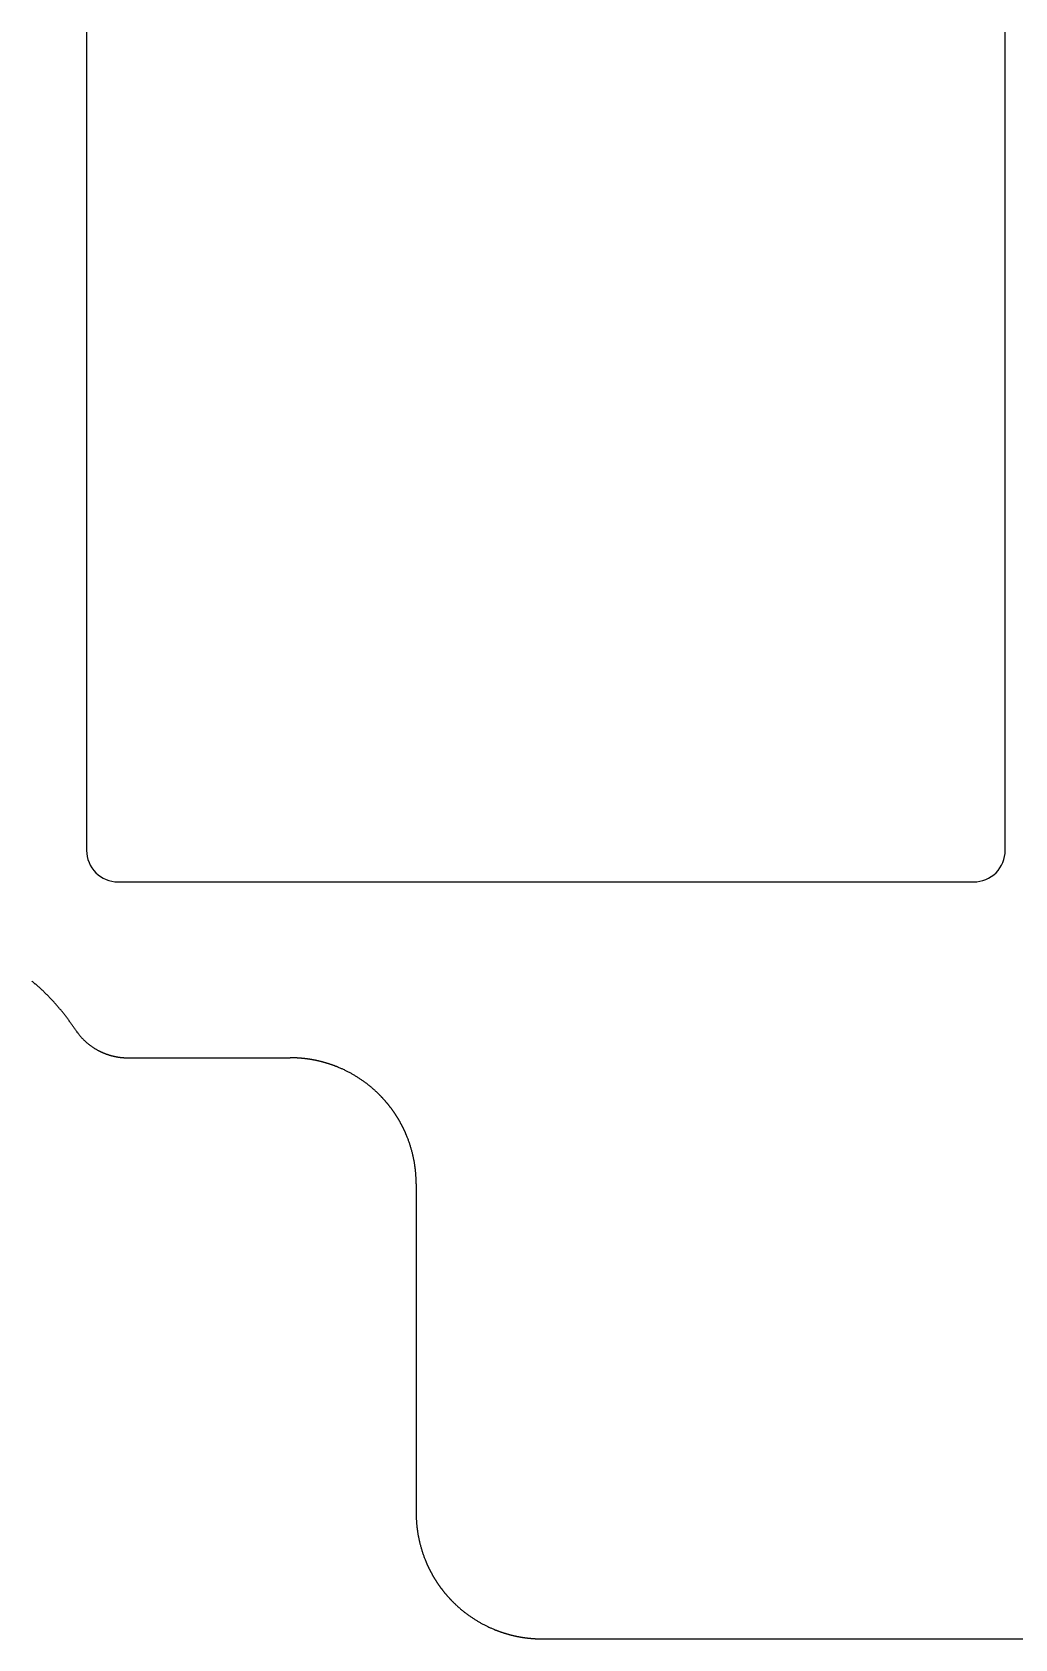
# Model space of a CAD drawing. Header units: millimetres. Extents: x -10 to 277, y -95 to 18.
# Drawn here: x 44.22 to 59.84, y -95.23 to -69.7 of the extents above; entities that cross this region are included whole.
import ezdxf

# ---------------------------------------------------------------- set-up
doc = ezdxf.new("R2010")
doc.units = ezdxf.units.MM
doc.header["$MEASUREMENT"] = 0
doc.layers.add('Edge.Cuts', color=53, linetype='CONTINUOUS')

msp = doc.modelspace()

# ---------------------------------------------------------------- linework, layer by layer
at = {"layer": 'Edge.Cuts', "linetype": 'Continuous'}
for p, q in [((45.0875, -69.7), (45.0875, -82.7)), ((59.6875, -82.7), (59.6875, -69.7)), ((45.5875, -83.2), (59.1875, -83.2)), ((44.224523, -84.782719), (44.218554, -84.777861)), ((44.230488, -84.7876), (44.224523, -84.782719)), ((44.236446, -84.792501), (44.230488, -84.7876)), ((44.2424, -84.797425), (44.236446, -84.792501)), ((44.248346, -84.802368), (44.2424, -84.797425)), ((44.254288, -84.807334), (44.248346, -84.802368)), ((44.260223, -84.81232), (44.254288, -84.807334)), ((44.266154, -84.817329), (44.260223, -84.81232)), ((44.272077, -84.822358), (44.266154, -84.817329)), ((44.277996, -84.827409), (44.272077, -84.822358)), ((44.283907, -84.83248), (44.277996, -84.827409)), ((44.289815, -84.837574), (44.283907, -84.83248)), ((44.295714, -84.842688), (44.289815, -84.837574)), ((44.301609, -84.847824), (44.295714, -84.842688)), ((44.307496, -84.85298), (44.301609, -84.847824)), ((44.313379, -84.858159), (44.307496, -84.85298)), ((44.319254, -84.863358), (44.313379, -84.858159)), ((44.325125, -84.868579), (44.319254, -84.863358)), ((44.330988, -84.87382), (44.325125, -84.868579)), ((44.336846, -84.879085), (44.330988, -84.87382)), ((44.342696, -84.884368), (44.336846, -84.879085)), ((44.348542, -84.889675), (44.342696, -84.884368)), ((44.354379, -84.895001), (44.348542, -84.889675)), ((44.360212, -84.90035), (44.354379, -84.895001)), ((44.366036, -84.905719), (44.360212, -84.90035)), ((44.371856, -84.911111), (44.366036, -84.905719)), ((44.377668, -84.916522), (44.371856, -84.911111)), ((44.383474, -84.921956), (44.377668, -84.916522)), ((44.389273, -84.92741), (44.383474, -84.921956)), ((44.395066, -84.932886), (44.389273, -84.92741)), ((44.400851, -84.938382), (44.395066, -84.932886)), ((44.406631, -84.943901), (44.400851, -84.938382)), ((44.412403, -84.94944), (44.406631, -84.943901)), ((44.418169, -84.955002), (44.412403, -84.94944)), ((44.423927, -84.960583), (44.418169, -84.955002)), ((44.42968, -84.966187), (44.423927, -84.960583)), ((44.435424, -84.97181), (44.42968, -84.966187)), ((44.441162, -84.977457), (44.435424, -84.97181)), ((44.446893, -84.983122), (44.441162, -84.977457)), ((44.452617, -84.988811), (44.446893, -84.983122)), ((44.458333, -84.99452), (44.452617, -84.988811)), ((44.464044, -85.000251), (44.458333, -84.99452)), ((44.469746, -85.006001), (44.464044, -85.000251)), ((44.475442, -85.011775), (44.469746, -85.006001)), ((44.481129, -85.017568), (44.475442, -85.011775)), ((44.486811, -85.023384), (44.481129, -85.017568)), ((44.492483, -85.029219), (44.486811, -85.023384)), ((44.49815, -85.035077), (44.492483, -85.029219)), ((44.503808, -85.040955), (44.49815, -85.035077)), ((44.50946, -85.046855), (44.503808, -85.040955)), ((44.515104, -85.052775), (44.50946, -85.046855)), ((44.520741, -85.058718), (44.515104, -85.052775)), ((44.526369, -85.06468), (44.520741, -85.058718)), ((44.53199, -85.070665), (44.526369, -85.06468)), ((44.537603, -85.076669), (44.53199, -85.070665)), ((44.54321, -85.082697), (44.537603, -85.076669)), ((44.548807, -85.088743), (44.54321, -85.082697)), ((44.554398, -85.094812), (44.548807, -85.088743)), ((44.55998, -85.100901), (44.554398, -85.094812)), ((44.565555, -85.107013), (44.55998, -85.100901)), ((44.571121, -85.113144), (44.565555, -85.107013)), ((44.576681, -85.119297), (44.571121, -85.113144)), ((44.582231, -85.12547), (44.576681, -85.119297)), ((44.587775, -85.131666), (44.582231, -85.12547)), ((44.593309, -85.137881), (44.587775, -85.131666)), ((44.598836, -85.144119), (44.593309, -85.137881)), ((44.604354, -85.150376), (44.598836, -85.144119)), ((44.609865, -85.156655), (44.604354, -85.150376)), ((44.615367, -85.162954), (44.609865, -85.156655)), ((44.620861, -85.169276), (44.615367, -85.162954)), ((44.626346, -85.175617), (44.620861, -85.169276)), ((44.631824, -85.181981), (44.626346, -85.175617)), ((44.637292, -85.188364), (44.631824, -85.181981)), ((44.642753, -85.194769), (44.637292, -85.188364)), ((44.648205, -85.201194), (44.642753, -85.194769)), ((44.653649, -85.207642), (44.648205, -85.201194)), ((44.659083, -85.214108), (44.653649, -85.207642)), ((44.66451, -85.220597), (44.659083, -85.214108)), ((44.669927, -85.227106), (44.66451, -85.220597)), ((44.675337, -85.233637), (44.669927, -85.227106)), ((44.680737, -85.240187), (44.675337, -85.233637)), ((44.686129, -85.24676), (44.680737, -85.240187)), ((44.691511, -85.253352), (44.686129, -85.24676)), ((44.696886, -85.259966), (44.691511, -85.253352)), ((44.70225, -85.2666), (44.696886, -85.259966)), ((44.707607, -85.273256), (44.70225, -85.2666)), ((44.712954, -85.279931), (44.707607, -85.273256)), ((44.718293, -85.286629), (44.712954, -85.279931)), ((44.723621, -85.293345), (44.718293, -85.286629)), ((44.728942, -85.300085), (44.723621, -85.293345)), ((44.734252, -85.306843), (44.728942, -85.300085)), ((44.739555, -85.313623), (44.734252, -85.306843)), ((44.744847, -85.320423), (44.739555, -85.313623)), ((44.750131, -85.327245), (44.744847, -85.320423)), ((44.755404, -85.334087), (44.750131, -85.327245)), ((44.76067, -85.34095), (44.755404, -85.334087)), ((44.765924, -85.347833), (44.76067, -85.34095)), ((44.771171, -85.354737), (44.765924, -85.347833)), ((44.776407, -85.361661), (44.771171, -85.354737)), ((44.781634, -85.368607), (44.776407, -85.361661)), ((44.786851, -85.375572), (44.781634, -85.368607)), ((44.79206, -85.38256), (44.786851, -85.375572)), ((44.797257, -85.389566), (44.79206, -85.38256)), ((44.802446, -85.396594), (44.797257, -85.389566)), ((44.807625, -85.403642), (44.802446, -85.396594)), ((44.812794, -85.410711), (44.807625, -85.403642)), ((44.817953, -85.4178), (44.812794, -85.410711)), ((44.823103, -85.42491), (44.817953, -85.4178)), ((44.828242, -85.43204), (44.823103, -85.42491)), ((44.833373, -85.439192), (44.828242, -85.43204)), ((44.838492, -85.446362), (44.833373, -85.439192)), ((44.843602, -85.453555), (44.838492, -85.446362)), ((44.848701, -85.460766), (44.843602, -85.453555)), ((44.853791, -85.467999), (44.848701, -85.460766)), ((44.858871, -85.475252), (44.853791, -85.467999)), ((44.86394, -85.482526), (44.858871, -85.475252)), ((44.868999, -85.489819), (44.86394, -85.482526)), ((44.874048, -85.497133), (44.868999, -85.489819)), ((44.879087, -85.504467), (44.874048, -85.497133)), ((44.884115, -85.511823), (44.879087, -85.504467)), ((44.889133, -85.519197), (44.884115, -85.511823)), ((44.894141, -85.526593), (44.889133, -85.519197)), ((44.899137, -85.534008), (44.894141, -85.526593)), ((44.904124, -85.541445), (44.899137, -85.534008)), ((44.9091, -85.5489), (44.904124, -85.541445)), ((44.9091, -85.5489), (44.914096, -85.55633)), ((44.914096, -85.55633), (44.919157, -85.563713)), ((44.919157, -85.563713), (44.924282, -85.571049)), ((44.924282, -85.571049), (44.929471, -85.578337)), ((44.929471, -85.578337), (44.934725, -85.585577)), ((44.934725, -85.585577), (44.940042, -85.592769)), ((44.940042, -85.592769), (44.945422, -85.599912)), ((44.945422, -85.599912), (44.950865, -85.607005)), ((44.950865, -85.607005), (44.956371, -85.614049)), ((44.956371, -85.614049), (44.961939, -85.621042)), ((44.961939, -85.621042), (44.967568, -85.627985)), ((44.967568, -85.627985), (44.973259, -85.634876)), ((44.973259, -85.634876), (44.979011, -85.641716)), ((44.979011, -85.641716), (44.984823, -85.648503)), ((44.984823, -85.648503), (44.990696, -85.655238)), ((44.990696, -85.655238), (44.996628, -85.66192)), ((44.996628, -85.66192), (45.00262, -85.668548)), ((45.00262, -85.668548), (45.008671, -85.675123)), ((45.008671, -85.675123), (45.01478, -85.681643)), ((45.01478, -85.681643), (45.020948, -85.688108)), ((45.020948, -85.688108), (45.027173, -85.694517)), ((45.027173, -85.694517), (45.033455, -85.700871)), ((45.033455, -85.700871), (45.039794, -85.707168)), ((45.039794, -85.707168), (45.046189, -85.713409)), ((45.046189, -85.713409), (45.05264, -85.719592)), ((45.05264, -85.719592), (45.059147, -85.725718)), ((45.059147, -85.725718), (45.065708, -85.731786)), ((45.065708, -85.731786), (45.072323, -85.737794)), ((45.072323, -85.737794), (45.078993, -85.743744)), ((45.078993, -85.743744), (45.085715, -85.749634)), ((45.085715, -85.749634), (45.092491, -85.755464)), ((45.092491, -85.755464), (45.099319, -85.761234)), ((45.099319, -85.761234), (45.106198, -85.766942)), ((45.106198, -85.766942), (45.113129, -85.772589)), ((45.113129, -85.772589), (45.12011, -85.778174)), ((45.12011, -85.778174), (45.127142, -85.783697)), ((45.127142, -85.783697), (45.134223, -85.789158)), ((45.134223, -85.789158), (45.141353, -85.794555)), ((45.141353, -85.794555), (45.148531, -85.799888)), ((45.148531, -85.799888), (45.155757, -85.805157)), ((45.155757, -85.805157), (45.163031, -85.810362)), ((45.163031, -85.810362), (45.170351, -85.815502)), ((45.170351, -85.815502), (45.177717, -85.820576)), ((45.177717, -85.820576), (45.185129, -85.825585)), ((45.185129, -85.825585), (45.192586, -85.830527)), ((45.192586, -85.830527), (45.200086, -85.835403)), ((45.200086, -85.835403), (45.207631, -85.840211)), ((45.207631, -85.840211), (45.215218, -85.844953)), ((45.215218, -85.844953), (45.222848, -85.849626)), ((45.222848, -85.849626), (45.23052, -85.854231)), ((45.23052, -85.854231), (45.238233, -85.858768)), ((45.238233, -85.858768), (45.245986, -85.863235)), ((45.245986, -85.863235), (45.253779, -85.867634)), ((45.253779, -85.867634), (45.261611, -85.871962)), ((45.261611, -85.871962), (45.269482, -85.87622)), ((45.269482, -85.87622), (45.273431, -85.878323)), ((45.273431, -85.878323), (45.27739, -85.880408)), ((45.27739, -85.880408), (45.281358, -85.882476)), ((45.281358, -85.882476), (45.285336, -85.884525)), ((45.285336, -85.884525), (45.289323, -85.886557)), ((45.289323, -85.886557), (45.293318, -85.888571)), ((45.293318, -85.888571), (45.297323, -85.890567)), ((45.297323, -85.890567), (45.301336, -85.892546)), ((45.301336, -85.892546), (45.305359, -85.894506)), ((45.305359, -85.894506), (45.30939, -85.896448)), ((45.30939, -85.896448), (45.313429, -85.898372)), ((45.313429, -85.898372), (45.317478, -85.900278)), ((45.317478, -85.900278), (45.321534, -85.902166)), ((45.321534, -85.902166), (45.325599, -85.904036)), ((45.325599, -85.904036), (45.329673, -85.905888)), ((45.329673, -85.905888), (45.333754, -85.907721)), ((45.333754, -85.907721), (45.337844, -85.909536)), ((45.337844, -85.909536), (45.341942, -85.911333)), ((45.341942, -85.911333), (45.346047, -85.913112)), ((45.346047, -85.913112), (45.350161, -85.914872)), ((45.350161, -85.914872), (45.354282, -85.916613)), ((45.354282, -85.916613), (45.358411, -85.918336)), ((45.358411, -85.918336), (45.362548, -85.920041)), ((45.362548, -85.920041), (45.366692, -85.921727)), ((45.366692, -85.921727), (45.370843, -85.923395)), ((45.370843, -85.923395), (45.375003, -85.925044)), ((45.375003, -85.925044), (45.379168, -85.926674)), ((45.379168, -85.926674), (45.383342, -85.928286)), ((45.383342, -85.928286), (45.387522, -85.929878)), ((45.387522, -85.929878), (45.39171, -85.931453)), ((45.39171, -85.931453), (45.395904, -85.933008)), ((45.395904, -85.933008), (45.400106, -85.934545)), ((45.400106, -85.934545), (45.404314, -85.936063)), ((45.404314, -85.936063), (45.408529, -85.937562)), ((45.408529, -85.937562), (45.41275, -85.939041)), ((45.41275, -85.939041), (45.416978, -85.940503)), ((45.416978, -85.940503), (45.421212, -85.941945)), ((45.421212, -85.941945), (45.425453, -85.943368)), ((45.425453, -85.943368), (45.429699, -85.944772)), ((45.429699, -85.944772), (45.433953, -85.946157)), ((45.433953, -85.946157), (45.438211, -85.947523)), ((45.438211, -85.947523), (45.442477, -85.94887)), ((45.442477, -85.94887), (45.446747, -85.950198)), ((45.446747, -85.950198), (45.451024, -85.951507)), ((45.451024, -85.951507), (45.455306, -85.952797)), ((45.455306, -85.952797), (45.459595, -85.954067)), ((45.459595, -85.954067), (45.463888, -85.955318)), ((45.463888, -85.955318), (45.468188, -85.95655)), ((45.468188, -85.95655), (45.472492, -85.957763)), ((45.472492, -85.957763), (45.476802, -85.958956)), ((45.476802, -85.958956), (45.481117, -85.96013)), ((45.481117, -85.96013), (45.485438, -85.961285)), ((45.485438, -85.961285), (45.489762, -85.96242)), ((45.489762, -85.96242), (45.494093, -85.963536)), ((45.494093, -85.963536), (45.498428, -85.964632)), ((45.498428, -85.964632), (45.502768, -85.96571)), ((45.502768, -85.96571), (45.507112, -85.966767)), ((45.507112, -85.966767), (45.511462, -85.967805)), ((45.511462, -85.967805), (45.515816, -85.968824)), ((45.515816, -85.968824), (45.520175, -85.969823)), ((45.520175, -85.969823), (45.524537, -85.970803)), ((45.524537, -85.970803), (45.528905, -85.971763)), ((45.528905, -85.971763), (45.533275, -85.972704)), ((45.533275, -85.972704), (45.537651, -85.973625)), ((45.537651, -85.973625), (45.54203, -85.974526)), ((45.54203, -85.974526), (45.546414, -85.975408)), ((45.546414, -85.975408), (45.550801, -85.97627)), ((45.550801, -85.97627), (45.555193, -85.977113)), ((45.555193, -85.977113), (45.559587, -85.977935)), ((45.559587, -85.977935), (45.563987, -85.978739)), ((45.563987, -85.978739), (45.568388, -85.979522)), ((45.568388, -85.979522), (45.572795, -85.980286)), ((45.572795, -85.980286), (45.577203, -85.98103)), ((45.577203, -85.98103), (45.581616, -85.981754)), ((45.581616, -85.981754), (45.586031, -85.982459)), ((45.586031, -85.982459), (45.590451, -85.983144)), ((45.590451, -85.983144), (45.594872, -85.983809)), ((45.594872, -85.983809), (45.599298, -85.984454)), ((45.599298, -85.984454), (45.603725, -85.985079)), ((45.603725, -85.985079), (45.608157, -85.985685)), ((45.608157, -85.985685), (45.61259, -85.986271)), ((45.61259, -85.986271), (45.617027, -85.986837)), ((45.617027, -85.986837), (45.621465, -85.987383)), ((45.621465, -85.987383), (45.625908, -85.98791)), ((45.625908, -85.98791), (45.630351, -85.988416)), ((45.630351, -85.988416), (45.634798, -85.988903)), ((45.634798, -85.988903), (45.639246, -85.989369)), ((45.639246, -85.989369), (45.643698, -85.989816)), ((45.643698, -85.989816), (45.64815, -85.990243)), ((45.64815, -85.990243), (45.652607, -85.99065)), ((45.652607, -85.99065), (45.657063, -85.991037)), ((45.657063, -85.991037), (45.661523, -85.991404)), ((45.661523, -85.991404), (45.665984, -85.991752)), ((45.665984, -85.991752), (45.670448, -85.992079)), ((45.670448, -85.992079), (45.674912, -85.992386)), ((45.674912, -85.992386), (45.679379, -85.992674)), ((45.679379, -85.992674), (45.683846, -85.992941)), ((45.683846, -85.992941), (45.688317, -85.993189)), ((45.688317, -85.993189), (45.692787, -85.993416)), ((45.692787, -85.993416), (45.69726, -85.993624)), ((45.69726, -85.993624), (45.701733, -85.993811)), ((45.701733, -85.993811), (45.706209, -85.993979)), ((45.706209, -85.993979), (45.710684, -85.994127)), ((45.710684, -85.994127), (45.715162, -85.994254)), ((45.715162, -85.994254), (45.71964, -85.994362)), ((45.71964, -85.994362), (45.72412, -85.994449)), ((45.72412, -85.994449), (45.728599, -85.994517)), ((45.728599, -85.994517), (45.733081, -85.994565)), ((45.733081, -85.994565), (45.7415, -85.9946)), ((45.7415, -85.9946), (48.325, -85.9946)), ((48.327308, -85.994601), (48.325, -85.9946)), ((48.33364, -85.994619), (48.327308, -85.994601)), ((48.339969, -85.994656), (48.33364, -85.994619)), ((48.346299, -85.994713), (48.339969, -85.994656)), ((48.352627, -85.994791), (48.346299, -85.994713)), ((48.358957, -85.994888), (48.352627, -85.994791)), ((48.365284, -85.995005), (48.358957, -85.994888)), ((48.371612, -85.995143), (48.365284, -85.995005)), ((48.377937, -85.9953), (48.371612, -85.995143)), ((48.384264, -85.995477), (48.377937, -85.9953)), ((48.390588, -85.995675), (48.384264, -85.995477)), ((48.396912, -85.995892), (48.390588, -85.995675)), ((48.403235, -85.996129), (48.396912, -85.995892)), ((48.409557, -85.996387), (48.403235, -85.996129)), ((48.415877, -85.996664), (48.409557, -85.996387)), ((48.422198, -85.996961), (48.415877, -85.996664)), ((48.428516, -85.997278), (48.422198, -85.996961)), ((48.434834, -85.997616), (48.428516, -85.997278)), ((48.44115, -85.997973), (48.434834, -85.997616)), ((48.447465, -85.99835), (48.44115, -85.997973)), ((48.453778, -85.998747), (48.447465, -85.99835)), ((48.460091, -85.999164), (48.453778, -85.998747)), ((48.4664, -85.999601), (48.460091, -85.999164)), ((48.47271, -86.000058), (48.4664, -85.999601)), ((48.479017, -86.000535), (48.47271, -86.000058)), ((48.485323, -86.001032), (48.479017, -86.000535)), ((48.491627, -86.001549), (48.485323, -86.001032)), ((48.49793, -86.002085), (48.491627, -86.001549)), ((48.504229, -86.002642), (48.49793, -86.002085)), ((48.510528, -86.003219), (48.504229, -86.002642)), ((48.516824, -86.003815), (48.510528, -86.003219)), ((48.523119, -86.004431), (48.516824, -86.003815)), ((48.529411, -86.005068), (48.523119, -86.004431)), ((48.535702, -86.005724), (48.529411, -86.005068)), ((48.54199, -86.0064), (48.535702, -86.005724)), ((48.548276, -86.007096), (48.54199, -86.0064)), ((48.554559, -86.007812), (48.548276, -86.007096)), ((48.560841, -86.008547), (48.554559, -86.007812)), ((48.56712, -86.009303), (48.560841, -86.008547)), ((48.573397, -86.010078), (48.56712, -86.009303)), ((48.57967, -86.010874), (48.573397, -86.010078)), ((48.585942, -86.011689), (48.57967, -86.010874)), ((48.59221, -86.012524), (48.585942, -86.011689)), ((48.598477, -86.013379), (48.59221, -86.012524)), ((48.604739, -86.014253), (48.598477, -86.013379)), ((48.611, -86.015148), (48.604739, -86.014253)), ((48.617257, -86.016062), (48.611, -86.015148)), ((48.623512, -86.016996), (48.617257, -86.016062)), ((48.629764, -86.017949), (48.623512, -86.016996)), ((48.636013, -86.018923), (48.629764, -86.017949)), ((48.642258, -86.019916), (48.636013, -86.018923)), ((48.6485, -86.020929), (48.642258, -86.019916)), ((48.654739, -86.021962), (48.6485, -86.020929)), ((48.660975, -86.023015), (48.654739, -86.021962)), ((48.667207, -86.024087), (48.660975, -86.023015)), ((48.673436, -86.025179), (48.667207, -86.024087)), ((48.679661, -86.026291), (48.673436, -86.025179)), ((48.685884, -86.027422), (48.679661, -86.026291)), ((48.692102, -86.028573), (48.685884, -86.027422)), ((48.698317, -86.029744), (48.692102, -86.028573)), ((48.704528, -86.030934), (48.698317, -86.029744)), ((48.710735, -86.032144), (48.704528, -86.030934)), ((48.716938, -86.033374), (48.710735, -86.032144)), ((48.723138, -86.034623), (48.716938, -86.033374)), ((48.729333, -86.035892), (48.723138, -86.034623)), ((48.735525, -86.037181), (48.729333, -86.035892)), ((48.741712, -86.038489), (48.735525, -86.037181)), ((48.747896, -86.039816), (48.741712, -86.038489)), ((48.754075, -86.041164), (48.747896, -86.039816)), ((48.76025, -86.04253), (48.754075, -86.041164)), ((48.76642, -86.043917), (48.76025, -86.04253)), ((48.772587, -86.045323), (48.76642, -86.043917)), ((48.778748, -86.046748), (48.772587, -86.045323)), ((48.784906, -86.048193), (48.778748, -86.046748)), ((48.791058, -86.049657), (48.784906, -86.048193)), ((48.797207, -86.051141), (48.791058, -86.049657)), ((48.80335, -86.052644), (48.797207, -86.051141)), ((48.809489, -86.054167), (48.80335, -86.052644)), ((48.815622, -86.055709), (48.809489, -86.054167)), ((48.821751, -86.05727), (48.815622, -86.055709)), ((48.827875, -86.058851), (48.821751, -86.05727)), ((48.833995, -86.060451), (48.827875, -86.058851)), ((48.840108, -86.062071), (48.833995, -86.060451)), ((48.846217, -86.06371), (48.840108, -86.062071)), ((48.852321, -86.065368), (48.846217, -86.06371)), ((48.85842, -86.067046), (48.852321, -86.065368)), ((48.864512, -86.068742), (48.85842, -86.067046)), ((48.8706, -86.070459), (48.864512, -86.068742)), ((48.876683, -86.072194), (48.8706, -86.070459)), ((48.88276, -86.073949), (48.876683, -86.072194)), ((48.888831, -86.075722), (48.88276, -86.073949)), ((48.894897, -86.077515), (48.888831, -86.075722)), ((48.900957, -86.079328), (48.894897, -86.077515)), ((48.907011, -86.081159), (48.900957, -86.079328)), ((48.91306, -86.08301), (48.907011, -86.081159)), ((48.919103, -86.084879), (48.91306, -86.08301)), ((48.925139, -86.086768), (48.919103, -86.084879)), ((48.93117, -86.088676), (48.925139, -86.086768)), ((48.937195, -86.090603), (48.93117, -86.088676)), ((48.943214, -86.092549), (48.937195, -86.090603)), ((48.949226, -86.094514), (48.943214, -86.092549)), ((48.955232, -86.096498), (48.949226, -86.094514)), ((48.961232, -86.098501), (48.955232, -86.096498)), ((48.967226, -86.100523), (48.961232, -86.098501)), ((48.973213, -86.102564), (48.967226, -86.100523)), ((48.979194, -86.104624), (48.973213, -86.102564)), ((48.985168, -86.106702), (48.979194, -86.104624)), ((48.991136, -86.1088), (48.985168, -86.106702)), ((48.997097, -86.110916), (48.991136, -86.1088)), ((49.003052, -86.113052), (48.997097, -86.110916)), ((49.008999, -86.115206), (49.003052, -86.113052)), ((49.01494, -86.117379), (49.008999, -86.115206)), ((49.020874, -86.119571), (49.01494, -86.117379)), ((49.026801, -86.121781), (49.020874, -86.119571)), ((49.032721, -86.12401), (49.026801, -86.121781)), ((49.038633, -86.126258), (49.032721, -86.12401)), ((49.044539, -86.128525), (49.038633, -86.126258)), ((49.050438, -86.13081), (49.044539, -86.128525)), ((49.056329, -86.133114), (49.050438, -86.13081)), ((49.062213, -86.135437), (49.056329, -86.133114)), ((49.068089, -86.137778), (49.062213, -86.135437)), ((49.073958, -86.140138), (49.068089, -86.137778)), ((49.07982, -86.142516), (49.073958, -86.140138)), ((49.085674, -86.144913), (49.07982, -86.142516)), ((49.09152, -86.147328), (49.085674, -86.144913)), ((49.10319, -86.152214), (49.09152, -86.147328)), ((49.114829, -86.157173), (49.10319, -86.152214)), ((49.126436, -86.162206), (49.114829, -86.157173)), ((49.13801, -86.167313), (49.126436, -86.162206)), ((49.149552, -86.172492), (49.13801, -86.167313)), ((49.161061, -86.177744), (49.149552, -86.172492)), ((49.172537, -86.183069), (49.161061, -86.177744)), ((49.183978, -86.188466), (49.172537, -86.183069)), ((49.195385, -86.193935), (49.183978, -86.188466)), ((49.206757, -86.199476), (49.195385, -86.193935)), ((49.218093, -86.205089), (49.206757, -86.199476)), ((49.229394, -86.210774), (49.218093, -86.205089)), ((49.240658, -86.216529), (49.229394, -86.210774)), ((49.251885, -86.222356), (49.240658, -86.216529)), ((49.263075, -86.228253), (49.251885, -86.222356)), ((49.274228, -86.234221), (49.263075, -86.228253)), ((49.285342, -86.24026), (49.274228, -86.234221)), ((49.296417, -86.246368), (49.285342, -86.24026)), ((49.307454, -86.252546), (49.296417, -86.246368)), ((49.318451, -86.258794), (49.307454, -86.252546)), ((49.329408, -86.26511), (49.318451, -86.258794)), ((49.340324, -86.271496), (49.329408, -86.26511)), ((49.3512, -86.277951), (49.340324, -86.271496)), ((49.362034, -86.284474), (49.3512, -86.277951)), ((49.372827, -86.291066), (49.362034, -86.284474)), ((49.383578, -86.297725), (49.372827, -86.291066)), ((49.394286, -86.304452), (49.383578, -86.297725)), ((49.404951, -86.311247), (49.394286, -86.304452)), ((49.415572, -86.318109), (49.404951, -86.311247)), ((49.42615, -86.325037), (49.415572, -86.318109)), ((49.436684, -86.332033), (49.42615, -86.325037)), ((49.447173, -86.339094), (49.436684, -86.332033)), ((49.457617, -86.346222), (49.447173, -86.339094)), ((49.468016, -86.353416), (49.457617, -86.346222)), ((49.478368, -86.360675), (49.468016, -86.353416)), ((49.488675, -86.367999), (49.478368, -86.360675)), ((49.498935, -86.375389), (49.488675, -86.367999)), ((49.509148, -86.382843), (49.498935, -86.375389)), ((49.519313, -86.390361), (49.509148, -86.382843)), ((49.529431, -86.397944), (49.519313, -86.390361)), ((49.5395, -86.40559), (49.529431, -86.397944)), ((49.549521, -86.4133), (49.5395, -86.40559)), ((49.559493, -86.421074), (49.549521, -86.4133)), ((49.569416, -86.42891), (49.559493, -86.421074)), ((49.579289, -86.436809), (49.569416, -86.42891)), ((49.589113, -86.44477), (49.579289, -86.436809)), ((49.598885, -86.452794), (49.589113, -86.44477)), ((49.608607, -86.460879), (49.598885, -86.452794)), ((49.618278, -86.469026), (49.608607, -86.460879)), ((49.627898, -86.477234), (49.618278, -86.469026)), ((49.637466, -86.485503), (49.627898, -86.477234)), ((49.646982, -86.493832), (49.637466, -86.485503)), ((49.656445, -86.502222), (49.646982, -86.493832)), ((49.665855, -86.510672), (49.656445, -86.502222)), ((49.675213, -86.519182), (49.665855, -86.510672)), ((49.684517, -86.527751), (49.675213, -86.519182)), ((49.693767, -86.53638), (49.684517, -86.527751)), ((49.702963, -86.545067), (49.693767, -86.53638)), ((49.712104, -86.553813), (49.702963, -86.545067)), ((49.721191, -86.562618), (49.712104, -86.553813)), ((49.730223, -86.57148), (49.721191, -86.562618)), ((49.7392, -86.5804), (49.730223, -86.57148)), ((49.740831, -86.582033), (49.7392, -86.5804)), ((49.745296, -86.586523), (49.740831, -86.582033)), ((49.749746, -86.591025), (49.745296, -86.586523)), ((49.754182, -86.595542), (49.749746, -86.591025)), ((49.758602, -86.600072), (49.754182, -86.595542)), ((49.763009, -86.604616), (49.758602, -86.600072)), ((49.7674, -86.609174), (49.763009, -86.604616)), ((49.771778, -86.613746), (49.7674, -86.609174)), ((49.77614, -86.61833), (49.771778, -86.613746)), ((49.780489, -86.622929), (49.77614, -86.61833)), ((49.784821, -86.627541), (49.780489, -86.622929)), ((49.78914, -86.632167), (49.784821, -86.627541)), ((49.793443, -86.636806), (49.78914, -86.632167)), ((49.797733, -86.641459), (49.793443, -86.636806)), ((49.802006, -86.646125), (49.797733, -86.641459)), ((49.806265, -86.650804), (49.802006, -86.646125)), ((49.810509, -86.655496), (49.806265, -86.650804)), ((49.814738, -86.660203), (49.810509, -86.655496)), ((49.818952, -86.664922), (49.814738, -86.660203)), ((49.823151, -86.669654), (49.818952, -86.664922)), ((49.827335, -86.674399), (49.823151, -86.669654)), ((49.831504, -86.679158), (49.827335, -86.674399)), ((49.835657, -86.683929), (49.831504, -86.679158)), ((49.839796, -86.688714), (49.835657, -86.683929)), ((49.843918, -86.693511), (49.839796, -86.688714)), ((49.848027, -86.698322), (49.843918, -86.693511)), ((49.852119, -86.703145), (49.848027, -86.698322)), ((49.856196, -86.707982), (49.852119, -86.703145)), ((49.860258, -86.71283), (49.856196, -86.707982)), ((49.864304, -86.717693), (49.860258, -86.71283)), ((49.868335, -86.722566), (49.864304, -86.717693)), ((49.872351, -86.727454), (49.868335, -86.722566)), ((49.87635, -86.732353), (49.872351, -86.727454)), ((49.880335, -86.737266), (49.87635, -86.732353)), ((49.884303, -86.74219), (49.880335, -86.737266)), ((49.888256, -86.747128), (49.884303, -86.74219)), ((49.892193, -86.752077), (49.888256, -86.747128)), ((49.896115, -86.75704), (49.892193, -86.752077)), ((49.900021, -86.762014), (49.896115, -86.75704)), ((49.903911, -86.767001), (49.900021, -86.762014)), ((49.907785, -86.771999), (49.903911, -86.767001)), ((49.911644, -86.777011), (49.907785, -86.771999)), ((49.915486, -86.782034), (49.911644, -86.777011)), ((49.919313, -86.787069), (49.915486, -86.782034)), ((49.923123, -86.792116), (49.919313, -86.787069)), ((49.926918, -86.797176), (49.923123, -86.792116)), ((49.930696, -86.802247), (49.926918, -86.797176)), ((49.934459, -86.807331), (49.930696, -86.802247)), ((49.938205, -86.812426), (49.934459, -86.807331)), ((49.941936, -86.817533), (49.938205, -86.812426)), ((49.94565, -86.822652), (49.941936, -86.817533)), ((49.949348, -86.827783), (49.94565, -86.822652)), ((49.953029, -86.832924), (49.949348, -86.827783)), ((49.956695, -86.838079), (49.953029, -86.832924)), ((49.960343, -86.843244), (49.956695, -86.838079)), ((49.963976, -86.848421), (49.960343, -86.843244)), ((49.967592, -86.853609), (49.963976, -86.848421)), ((49.971192, -86.858809), (49.967592, -86.853609)), ((49.974775, -86.86402), (49.971192, -86.858809)), ((49.978343, -86.869243), (49.974775, -86.86402)), ((49.981893, -86.874476), (49.978343, -86.869243)), ((49.985427, -86.879721), (49.981893, -86.874476)), ((49.988944, -86.884977), (49.985427, -86.879721)), ((49.992444, -86.890245), (49.988944, -86.884977)), ((49.995928, -86.895523), (49.992444, -86.890245)), ((49.999396, -86.900813), (49.995928, -86.895523)), ((50.002846, -86.906113), (49.999396, -86.900813)), ((50.00628, -86.911424), (50.002846, -86.906113)), ((50.009696, -86.916746), (50.00628, -86.911424)), ((50.013097, -86.922079), (50.009696, -86.916746)), ((50.01648, -86.927422), (50.013097, -86.922079)), ((50.019846, -86.932777), (50.01648, -86.927422)), ((50.023195, -86.938142), (50.019846, -86.932777)), ((50.026528, -86.943518), (50.023195, -86.938142)), ((50.029843, -86.948904), (50.026528, -86.943518)), ((50.033142, -86.954301), (50.029843, -86.948904)), ((50.036423, -86.959707), (50.033142, -86.954301)), ((50.039687, -86.965125), (50.036423, -86.959707)), ((50.042934, -86.970553), (50.039687, -86.965125)), ((50.046164, -86.975991), (50.042934, -86.970553)), ((50.049376, -86.981439), (50.046164, -86.975991)), ((50.052572, -86.986898), (50.049376, -86.981439)), ((50.05575, -86.992366), (50.052572, -86.986898)), ((50.058911, -86.997845), (50.05575, -86.992366)), ((50.062055, -87.003333), (50.058911, -86.997845)), ((50.065181, -87.008832), (50.062055, -87.003333)), ((50.06829, -87.01434), (50.065181, -87.008832)), ((50.071381, -87.019859), (50.06829, -87.01434)), ((50.074455, -87.025387), (50.071381, -87.019859)), ((50.077512, -87.030925), (50.074455, -87.025387)), ((50.08055, -87.036472), (50.077512, -87.030925)), ((50.083572, -87.042029), (50.08055, -87.036472)), ((50.086576, -87.047596), (50.083572, -87.042029)), ((50.089562, -87.053172), (50.086576, -87.047596)), ((50.09253, -87.058757), (50.089562, -87.053172)), ((50.095482, -87.064353), (50.09253, -87.058757)), ((50.098415, -87.069957), (50.095482, -87.064353)), ((50.10133, -87.07557), (50.098415, -87.069957)), ((50.104228, -87.081193), (50.10133, -87.07557)), ((50.107108, -87.086825), (50.104228, -87.081193)), ((50.10997, -87.092466), (50.107108, -87.086825)), ((50.112815, -87.098116), (50.10997, -87.092466)), ((50.115641, -87.103775), (50.112815, -87.098116)), ((50.11845, -87.109443), (50.115641, -87.103775)), ((50.12124, -87.11512), (50.11845, -87.109443)), ((50.124013, -87.120806), (50.12124, -87.11512)), ((50.126767, -87.1265), (50.124013, -87.120806)), ((50.129504, -87.132203), (50.126767, -87.1265)), ((50.132223, -87.137915), (50.129504, -87.132203)), ((50.134923, -87.143635), (50.132223, -87.137915)), ((50.137606, -87.149364), (50.134923, -87.143635)), ((50.14027, -87.155101), (50.137606, -87.149364)), ((50.142916, -87.160847), (50.14027, -87.155101)), ((50.145544, -87.166601), (50.142916, -87.160847)), ((50.148154, -87.172363), (50.145544, -87.166601)), ((50.150746, -87.178134), (50.148154, -87.172363)), ((50.153319, -87.183912), (50.150746, -87.178134)), ((50.155874, -87.189699), (50.153319, -87.183912)), ((50.158411, -87.195494), (50.155874, -87.189699)), ((50.160929, -87.201297), (50.158411, -87.195494)), ((50.163429, -87.207108), (50.160929, -87.201297)), ((50.165911, -87.212926), (50.163429, -87.207108)), ((50.168374, -87.218753), (50.165911, -87.212926)), ((50.170819, -87.224587), (50.168374, -87.218753)), ((50.173245, -87.230429), (50.170819, -87.224587)), ((50.178042, -87.242135), (50.173245, -87.230429)), ((50.182765, -87.253872), (50.178042, -87.242135)), ((50.187414, -87.265638), (50.182765, -87.253872)), ((50.191988, -87.277433), (50.187414, -87.265638)), ((50.196487, -87.289256), (50.191988, -87.277433)), ((50.200912, -87.301108), (50.196487, -87.289256)), ((50.205261, -87.312987), (50.200912, -87.301108)), ((50.209535, -87.324894), (50.205261, -87.312987)), ((50.213734, -87.336827), (50.209535, -87.324894)), ((50.217857, -87.348786), (50.213734, -87.336827)), ((50.221904, -87.360771), (50.217857, -87.348786)), ((50.225875, -87.372781), (50.221904, -87.360771)), ((50.229771, -87.384815), (50.225875, -87.372781)), ((50.23359, -87.396874), (50.229771, -87.384815)), ((50.237332, -87.408956), (50.23359, -87.396874)), ((50.240998, -87.421062), (50.237332, -87.408956)), ((50.244587, -87.43319), (50.240998, -87.421062)), ((50.2481, -87.445341), (50.244587, -87.43319)), ((50.251535, -87.457513), (50.2481, -87.445341)), ((50.254894, -87.469706), (50.251535, -87.457513)), ((50.258175, -87.48192), (50.254894, -87.469706)), ((50.261379, -87.494154), (50.258175, -87.48192)), ((50.264505, -87.506409), (50.261379, -87.494154)), ((50.267553, -87.518682), (50.264505, -87.506409)), ((50.270524, -87.530974), (50.267553, -87.518682)), ((50.273417, -87.543284), (50.270524, -87.530974)), ((50.276232, -87.555612), (50.273417, -87.543284)), ((50.278969, -87.567958), (50.276232, -87.555612)), ((50.281628, -87.58032), (50.278969, -87.567958)), ((50.284208, -87.592698), (50.281628, -87.58032)), ((50.28671, -87.605093), (50.284208, -87.592698)), ((50.289134, -87.617502), (50.28671, -87.605093)), ((50.291479, -87.629927), (50.289134, -87.617502)), ((50.293745, -87.642366), (50.291479, -87.629927)), ((50.295933, -87.654819), (50.293745, -87.642366)), ((50.298041, -87.667285), (50.295933, -87.654819)), ((50.300071, -87.679764), (50.298041, -87.667285)), ((50.302022, -87.692256), (50.300071, -87.679764)), ((50.303894, -87.70476), (50.302022, -87.692256)), ((50.305686, -87.717275), (50.303894, -87.70476)), ((50.3074, -87.729802), (50.305686, -87.717275)), ((50.309034, -87.742339), (50.3074, -87.729802)), ((50.310589, -87.754886), (50.309034, -87.742339)), ((50.312064, -87.767443), (50.310589, -87.754886)), ((50.31346, -87.780008), (50.312064, -87.767443)), ((50.314777, -87.792583), (50.31346, -87.780008)), ((50.316014, -87.805166), (50.314777, -87.792583)), ((50.317171, -87.817757), (50.316014, -87.805166)), ((50.318249, -87.830355), (50.317171, -87.817757)), ((50.319247, -87.84296), (50.318249, -87.830355)), ((50.320166, -87.855572), (50.319247, -87.84296)), ((50.321004, -87.86819), (50.320166, -87.855572)), ((50.321763, -87.880813), (50.321004, -87.86819)), ((50.322442, -87.893441), (50.321763, -87.880813)), ((50.323042, -87.906074), (50.322442, -87.893441)), ((50.323561, -87.918711), (50.323042, -87.906074)), ((50.324001, -87.931352), (50.323561, -87.918711)), ((50.32436, -87.943997), (50.324001, -87.931352)), ((50.32464, -87.956644), (50.32436, -87.943997)), ((50.32484, -87.969294), (50.32464, -87.956644)), ((50.32496, -87.981946), (50.32484, -87.969294)), ((50.325, -87.9946), (50.32496, -87.981946)), ((50.325, -87.9946), (50.325, -93.226)), ((50.325, -93.226), (50.32504, -93.238654)), ((50.32504, -93.238654), (50.32516, -93.251306)), ((50.32516, -93.251306), (50.32536, -93.263956)), ((50.32536, -93.263956), (50.32564, -93.276603)), ((50.32564, -93.276603), (50.325999, -93.289248)), ((50.325999, -93.289248), (50.326439, -93.301889)), ((50.326439, -93.301889), (50.326958, -93.314526)), ((50.326958, -93.314526), (50.327558, -93.327159)), ((50.327558, -93.327159), (50.328237, -93.339787)), ((50.328237, -93.339787), (50.328996, -93.35241)), ((50.328996, -93.35241), (50.329834, -93.365028)), ((50.329834, -93.365028), (50.330753, -93.37764)), ((50.330753, -93.37764), (50.331751, -93.390245)), ((50.331751, -93.390245), (50.332829, -93.402843)), ((50.332829, -93.402843), (50.333986, -93.415434)), ((50.333986, -93.415434), (50.335223, -93.428017)), ((50.335223, -93.428017), (50.33654, -93.440592)), ((50.33654, -93.440592), (50.337936, -93.453157)), ((50.337936, -93.453157), (50.339411, -93.465714)), ((50.339411, -93.465714), (50.340966, -93.478261)), ((50.340966, -93.478261), (50.3426, -93.490798)), ((50.3426, -93.490798), (50.344314, -93.503325)), ((50.344314, -93.503325), (50.346106, -93.51584)), ((50.346106, -93.51584), (50.347978, -93.528344)), ((50.347978, -93.528344), (50.349929, -93.540836)), ((50.349929, -93.540836), (50.351959, -93.553315)), ((50.351959, -93.553315), (50.354067, -93.565781)), ((50.354067, -93.565781), (50.356255, -93.578234)), ((50.356255, -93.578234), (50.358521, -93.590673)), ((50.358521, -93.590673), (50.360866, -93.603098)), ((50.360866, -93.603098), (50.36329, -93.615507)), ((50.36329, -93.615507), (50.365792, -93.627902)), ((50.365792, -93.627902), (50.368372, -93.64028)), ((50.368372, -93.64028), (50.371031, -93.652642)), ((50.371031, -93.652642), (50.373768, -93.664988)), ((50.373768, -93.664988), (50.376583, -93.677316)), ((50.376583, -93.677316), (50.379476, -93.689626)), ((50.379476, -93.689626), (50.382447, -93.701918)), ((50.382447, -93.701918), (50.385495, -93.714191)), ((50.385495, -93.714191), (50.388621, -93.726446)), ((50.388621, -93.726446), (50.391825, -93.73868)), ((50.391825, -93.73868), (50.395106, -93.750894)), ((50.395106, -93.750894), (50.398465, -93.763087)), ((50.398465, -93.763087), (50.4019, -93.775259)), ((50.4019, -93.775259), (50.405413, -93.78741)), ((50.405413, -93.78741), (50.409002, -93.799538)), ((50.409002, -93.799538), (50.412668, -93.811644)), ((50.412668, -93.811644), (50.41641, -93.823726)), ((50.41641, -93.823726), (50.420229, -93.835785)), ((50.420229, -93.835785), (50.424125, -93.847819)), ((50.424125, -93.847819), (50.428096, -93.859829)), ((50.428096, -93.859829), (50.432143, -93.871814)), ((50.432143, -93.871814), (50.436266, -93.883773)), ((50.436266, -93.883773), (50.440465, -93.895706)), ((50.440465, -93.895706), (50.444739, -93.907613)), ((50.444739, -93.907613), (50.449088, -93.919492)), ((50.449088, -93.919492), (50.453513, -93.931344)), ((50.453513, -93.931344), (50.458012, -93.943167)), ((50.458012, -93.943167), (50.462586, -93.954962)), ((50.462586, -93.954962), (50.467235, -93.966728)), ((50.467235, -93.966728), (50.471958, -93.978465)), ((50.471958, -93.978465), (50.476755, -93.990171)), ((50.476755, -93.990171), (50.479181, -93.996013)), ((50.479181, -93.996013), (50.481626, -94.001847)), ((50.481626, -94.001847), (50.484089, -94.007674)), ((50.484089, -94.007674), (50.486571, -94.013492)), ((50.486571, -94.013492), (50.489071, -94.019303)), ((50.489071, -94.019303), (50.491589, -94.025106)), ((50.491589, -94.025106), (50.494126, -94.030901)), ((50.494126, -94.030901), (50.496681, -94.036688)), ((50.496681, -94.036688), (50.499254, -94.042466)), ((50.499254, -94.042466), (50.501846, -94.048237)), ((50.501846, -94.048237), (50.504456, -94.053999)), ((50.504456, -94.053999), (50.507084, -94.059753)), ((50.507084, -94.059753), (50.50973, -94.065499)), ((50.50973, -94.065499), (50.512394, -94.071236)), ((50.512394, -94.071236), (50.515077, -94.076965)), ((50.515077, -94.076965), (50.517777, -94.082685)), ((50.517777, -94.082685), (50.520496, -94.088397)), ((50.520496, -94.088397), (50.523233, -94.0941)), ((50.523233, -94.0941), (50.525987, -94.099794)), ((50.525987, -94.099794), (50.52876, -94.10548)), ((50.52876, -94.10548), (50.53155, -94.111157)), ((50.53155, -94.111157), (50.534359, -94.116825)), ((50.534359, -94.116825), (50.537185, -94.122484)), ((50.537185, -94.122484), (50.54003, -94.128134)), ((50.54003, -94.128134), (50.542892, -94.133775)), ((50.542892, -94.133775), (50.545772, -94.139407)), ((50.545772, -94.139407), (50.54867, -94.14503)), ((50.54867, -94.14503), (50.551585, -94.150643)), ((50.551585, -94.150643), (50.554518, -94.156247)), ((50.554518, -94.156247), (50.55747, -94.161843)), ((50.55747, -94.161843), (50.560438, -94.167428)), ((50.560438, -94.167428), (50.563424, -94.173004)), ((50.563424, -94.173004), (50.566428, -94.178571)), ((50.566428, -94.178571), (50.56945, -94.184128)), ((50.56945, -94.184128), (50.572488, -94.189675)), ((50.572488, -94.189675), (50.575545, -94.195213)), ((50.575545, -94.195213), (50.578619, -94.200741)), ((50.578619, -94.200741), (50.58171, -94.20626)), ((50.58171, -94.20626), (50.584819, -94.211768)), ((50.584819, -94.211768), (50.587945, -94.217267)), ((50.587945, -94.217267), (50.591089, -94.222755)), ((50.591089, -94.222755), (50.59425, -94.228234)), ((50.59425, -94.228234), (50.597428, -94.233702)), ((50.597428, -94.233702), (50.600624, -94.239161)), ((50.600624, -94.239161), (50.603836, -94.244609)), ((50.603836, -94.244609), (50.607066, -94.250047)), ((50.607066, -94.250047), (50.610313, -94.255475)), ((50.610313, -94.255475), (50.613577, -94.260893)), ((50.613577, -94.260893), (50.616858, -94.266299)), ((50.616858, -94.266299), (50.620157, -94.271696)), ((50.620157, -94.271696), (50.623472, -94.277082)), ((50.623472, -94.277082), (50.626805, -94.282458)), ((50.626805, -94.282458), (50.630154, -94.287823)), ((50.630154, -94.287823), (50.63352, -94.293178)), ((50.63352, -94.293178), (50.636903, -94.298521)), ((50.636903, -94.298521), (50.640304, -94.303854)), ((50.640304, -94.303854), (50.64372, -94.309176)), ((50.64372, -94.309176), (50.647154, -94.314487)), ((50.647154, -94.314487), (50.650604, -94.319787)), ((50.650604, -94.319787), (50.654072, -94.325077)), ((50.654072, -94.325077), (50.657556, -94.330355)), ((50.657556, -94.330355), (50.661056, -94.335623)), ((50.661056, -94.335623), (50.664573, -94.340879)), ((50.664573, -94.340879), (50.668107, -94.346124)), ((50.668107, -94.346124), (50.671657, -94.351357)), ((50.671657, -94.351357), (50.675225, -94.35658)), ((50.675225, -94.35658), (50.678808, -94.361791)), ((50.678808, -94.361791), (50.682408, -94.366991)), ((50.682408, -94.366991), (50.686024, -94.372179)), ((50.686024, -94.372179), (50.689657, -94.377356)), ((50.689657, -94.377356), (50.693305, -94.382521)), ((50.693305, -94.382521), (50.696971, -94.387676)), ((50.696971, -94.387676), (50.700652, -94.392817)), ((50.700652, -94.392817), (50.70435, -94.397948)), ((50.70435, -94.397948), (50.708064, -94.403067)), ((50.708064, -94.403067), (50.711795, -94.408174)), ((50.711795, -94.408174), (50.715541, -94.413269)), ((50.715541, -94.413269), (50.719304, -94.418353)), ((50.719304, -94.418353), (50.723082, -94.423424)), ((50.723082, -94.423424), (50.726877, -94.428484)), ((50.726877, -94.428484), (50.730687, -94.433531)), ((50.730687, -94.433531), (50.734514, -94.438566)), ((50.734514, -94.438566), (50.738356, -94.443589)), ((50.738356, -94.443589), (50.742215, -94.448601)), ((50.742215, -94.448601), (50.746089, -94.453599)), ((50.746089, -94.453599), (50.749979, -94.458586)), ((50.749979, -94.458586), (50.753885, -94.46356)), ((50.753885, -94.46356), (50.757807, -94.468523)), ((50.757807, -94.468523), (50.761744, -94.473472)), ((50.761744, -94.473472), (50.765697, -94.47841)), ((50.765697, -94.47841), (50.769665, -94.483334)), ((50.769665, -94.483334), (50.77365, -94.488247)), ((50.77365, -94.488247), (50.777649, -94.493146)), ((50.777649, -94.493146), (50.781665, -94.498034)), ((50.781665, -94.498034), (50.785696, -94.502907)), ((50.785696, -94.502907), (50.789742, -94.50777)), ((50.789742, -94.50777), (50.793804, -94.512618)), ((50.793804, -94.512618), (50.797881, -94.517455)), ((50.797881, -94.517455), (50.801973, -94.522278)), ((50.801973, -94.522278), (50.806082, -94.527089)), ((50.806082, -94.527089), (50.810204, -94.531886)), ((50.810204, -94.531886), (50.814343, -94.536671)), ((50.814343, -94.536671), (50.818496, -94.541442)), ((50.818496, -94.541442), (50.822665, -94.546201)), ((50.822665, -94.546201), (50.826849, -94.550946)), ((50.826849, -94.550946), (50.831048, -94.555678)), ((50.831048, -94.555678), (50.835262, -94.560397)), ((50.835262, -94.560397), (50.839491, -94.565104)), ((50.839491, -94.565104), (50.843735, -94.569796)), ((50.843735, -94.569796), (50.847994, -94.574475)), ((50.847994, -94.574475), (50.852267, -94.579141)), ((50.852267, -94.579141), (50.856557, -94.583794)), ((50.856557, -94.583794), (50.86086, -94.588433)), ((50.86086, -94.588433), (50.865179, -94.593059)), ((50.865179, -94.593059), (50.869511, -94.597671)), ((50.869511, -94.597671), (50.87386, -94.60227)), ((50.87386, -94.60227), (50.878222, -94.606854)), ((50.878222, -94.606854), (50.8826, -94.611426)), ((50.8826, -94.611426), (50.886991, -94.615984)), ((50.886991, -94.615984), (50.891398, -94.620528)), ((50.891398, -94.620528), (50.895818, -94.625058)), ((50.895818, -94.625058), (50.900254, -94.629575)), ((50.900254, -94.629575), (50.904704, -94.634078)), ((50.904704, -94.634078), (50.909169, -94.638567)), ((50.909169, -94.638567), (50.9108, -94.6402)), ((50.9108, -94.6402), (50.919777, -94.64912)), ((50.919777, -94.64912), (50.928809, -94.657982)), ((50.928809, -94.657982), (50.937896, -94.666787)), ((50.937896, -94.666787), (50.947037, -94.675533)), ((50.947037, -94.675533), (50.956233, -94.68422)), ((50.956233, -94.68422), (50.965483, -94.692849)), ((50.965483, -94.692849), (50.974787, -94.701418)), ((50.974787, -94.701418), (50.984145, -94.709928)), ((50.984145, -94.709928), (50.993555, -94.718378)), ((50.993555, -94.718378), (51.003018, -94.726768)), ((51.003018, -94.726768), (51.012534, -94.735097)), ((51.012534, -94.735097), (51.022102, -94.743366)), ((51.022102, -94.743366), (51.031722, -94.751574)), ((51.031722, -94.751574), (51.041393, -94.759721)), ((51.041393, -94.759721), (51.051115, -94.767806)), ((51.051115, -94.767806), (51.060887, -94.77583)), ((51.060887, -94.77583), (51.070711, -94.783791)), ((51.070711, -94.783791), (51.080584, -94.79169)), ((51.080584, -94.79169), (51.090507, -94.799526)), ((51.090507, -94.799526), (51.100479, -94.8073)), ((51.100479, -94.8073), (51.1105, -94.81501)), ((51.1105, -94.81501), (51.120569, -94.822656)), ((51.120569, -94.822656), (51.130687, -94.830239)), ((51.130687, -94.830239), (51.140852, -94.837757)), ((51.140852, -94.837757), (51.151065, -94.845211)), ((51.151065, -94.845211), (51.161325, -94.852601)), ((51.161325, -94.852601), (51.171632, -94.859925)), ((51.171632, -94.859925), (51.181984, -94.867184)), ((51.181984, -94.867184), (51.192383, -94.874378)), ((51.192383, -94.874378), (51.202827, -94.881506)), ((51.202827, -94.881506), (51.213316, -94.888567)), ((51.213316, -94.888567), (51.22385, -94.895563)), ((51.22385, -94.895563), (51.234428, -94.902491)), ((51.234428, -94.902491), (51.245049, -94.909353)), ((51.245049, -94.909353), (51.255714, -94.916148)), ((51.255714, -94.916148), (51.266422, -94.922875)), ((51.266422, -94.922875), (51.277173, -94.929534)), ((51.277173, -94.929534), (51.287966, -94.936126)), ((51.287966, -94.936126), (51.2988, -94.942649)), ((51.2988, -94.942649), (51.309676, -94.949104)), ((51.309676, -94.949104), (51.320592, -94.95549)), ((51.320592, -94.95549), (51.331549, -94.961806)), ((51.331549, -94.961806), (51.342546, -94.968054)), ((51.342546, -94.968054), (51.353583, -94.974232)), ((51.353583, -94.974232), (51.364658, -94.98034)), ((51.364658, -94.98034), (51.375772, -94.986379)), ((51.375772, -94.986379), (51.386925, -94.992347)), ((51.386925, -94.992347), (51.398115, -94.998244)), ((51.398115, -94.998244), (51.409342, -95.004071)), ((51.409342, -95.004071), (51.420606, -95.009826)), ((51.420606, -95.009826), (51.431907, -95.015511)), ((51.431907, -95.015511), (51.443243, -95.021124)), ((51.443243, -95.021124), (51.454615, -95.026665)), ((51.454615, -95.026665), (51.466022, -95.032134)), ((51.466022, -95.032134), (51.477463, -95.037531)), ((51.477463, -95.037531), (51.488939, -95.042856)), ((51.488939, -95.042856), (51.500448, -95.048108)), ((51.500448, -95.048108), (51.51199, -95.053287)), ((51.51199, -95.053287), (51.523564, -95.058394)), ((51.523564, -95.058394), (51.535171, -95.063427)), ((51.535171, -95.063427), (51.54681, -95.068386)), ((51.54681, -95.068386), (51.55848, -95.073272)), ((51.55848, -95.073272), (51.564326, -95.075687)), ((51.564326, -95.075687), (51.57018, -95.078084)), ((51.57018, -95.078084), (51.576042, -95.080462)), ((51.576042, -95.080462), (51.581911, -95.082822)), ((51.581911, -95.082822), (51.587787, -95.085163)), ((51.587787, -95.085163), (51.593671, -95.087486)), ((51.593671, -95.087486), (51.599562, -95.08979)), ((51.599562, -95.08979), (51.605461, -95.092075)), ((51.605461, -95.092075), (51.611367, -95.094342)), ((51.611367, -95.094342), (51.617279, -95.09659)), ((51.617279, -95.09659), (51.623199, -95.098819)), ((51.623199, -95.098819), (51.629126, -95.101029)), ((51.629126, -95.101029), (51.63506, -95.103221)), ((51.63506, -95.103221), (51.641001, -95.105394)), ((51.641001, -95.105394), (51.646948, -95.107548)), ((51.646948, -95.107548), (51.652903, -95.109684)), ((51.652903, -95.109684), (51.658864, -95.1118)), ((51.658864, -95.1118), (51.664832, -95.113898)), ((51.664832, -95.113898), (51.670806, -95.115976)), ((51.670806, -95.115976), (51.676787, -95.118036)), ((51.676787, -95.118036), (51.682774, -95.120077)), ((51.682774, -95.120077), (51.688768, -95.122099)), ((51.688768, -95.122099), (51.694768, -95.124102)), ((51.694768, -95.124102), (51.700774, -95.126086)), ((51.700774, -95.126086), (51.706786, -95.128051)), ((51.706786, -95.128051), (51.712805, -95.129997)), ((51.712805, -95.129997), (51.71883, -95.131924)), ((51.71883, -95.131924), (51.724861, -95.133832)), ((51.724861, -95.133832), (51.730897, -95.135721)), ((51.730897, -95.135721), (51.73694, -95.13759)), ((51.73694, -95.13759), (51.742989, -95.139441)), ((51.742989, -95.139441), (51.749043, -95.141272)), ((51.749043, -95.141272), (51.755103, -95.143085)), ((51.755103, -95.143085), (51.761169, -95.144878)), ((51.761169, -95.144878), (51.76724, -95.146651)), ((51.76724, -95.146651), (51.773317, -95.148406)), ((51.773317, -95.148406), (51.7794, -95.150141)), ((51.7794, -95.150141), (51.785488, -95.151858)), ((51.785488, -95.151858), (51.79158, -95.153554)), ((51.79158, -95.153554), (51.797679, -95.155232)), ((51.797679, -95.155232), (51.803783, -95.15689)), ((51.803783, -95.15689), (51.809892, -95.158529)), ((51.809892, -95.158529), (51.816005, -95.160149)), ((51.816005, -95.160149), (51.822125, -95.161749)), ((51.822125, -95.161749), (51.828249, -95.16333)), ((51.828249, -95.16333), (51.834378, -95.164891)), ((51.834378, -95.164891), (51.840511, -95.166433)), ((51.840511, -95.166433), (51.84665, -95.167956)), ((51.84665, -95.167956), (51.852793, -95.169459)), ((51.852793, -95.169459), (51.858942, -95.170943)), ((51.858942, -95.170943), (51.865094, -95.172407)), ((51.865094, -95.172407), (51.871252, -95.173852)), ((51.871252, -95.173852), (51.877413, -95.175277)), ((51.877413, -95.175277), (51.88358, -95.176683)), ((51.88358, -95.176683), (51.88975, -95.17807)), ((51.88975, -95.17807), (51.895925, -95.179436)), ((51.895925, -95.179436), (51.902104, -95.180784)), ((51.902104, -95.180784), (51.908288, -95.182111)), ((51.908288, -95.182111), (51.914475, -95.183419)), ((51.914475, -95.183419), (51.920667, -95.184708)), ((51.920667, -95.184708), (51.926862, -95.185977)), ((51.926862, -95.185977), (51.933062, -95.187226)), ((51.933062, -95.187226), (51.939265, -95.188456)), ((51.939265, -95.188456), (51.945472, -95.189666)), ((51.945472, -95.189666), (51.951683, -95.190856)), ((51.951683, -95.190856), (51.957898, -95.192027)), ((51.957898, -95.192027), (51.964116, -95.193178)), ((51.964116, -95.193178), (51.970339, -95.194309)), ((51.970339, -95.194309), (51.976564, -95.195421)), ((51.976564, -95.195421), (51.982793, -95.196513)), ((51.982793, -95.196513), (51.989025, -95.197585)), ((51.989025, -95.197585), (51.995261, -95.198638)), ((51.995261, -95.198638), (52.0015, -95.199671)), ((52.0015, -95.199671), (52.007742, -95.200684)), ((52.007742, -95.200684), (52.013987, -95.201677)), ((52.013987, -95.201677), (52.020236, -95.202651)), ((52.020236, -95.202651), (52.026488, -95.203604)), ((52.026488, -95.203604), (52.032743, -95.204538)), ((52.032743, -95.204538), (52.039, -95.205452)), ((52.039, -95.205452), (52.045261, -95.206347)), ((52.045261, -95.206347), (52.051523, -95.207221)), ((52.051523, -95.207221), (52.05779, -95.208076)), ((52.05779, -95.208076), (52.064058, -95.208911)), ((52.064058, -95.208911), (52.07033, -95.209726)), ((52.07033, -95.209726), (52.076603, -95.210522)), ((52.076603, -95.210522), (52.08288, -95.211297)), ((52.08288, -95.211297), (52.089159, -95.212053)), ((52.089159, -95.212053), (52.095441, -95.212788)), ((52.095441, -95.212788), (52.101724, -95.213504)), ((52.101724, -95.213504), (52.10801, -95.2142)), ((52.10801, -95.2142), (52.114298, -95.214876)), ((52.114298, -95.214876), (52.120589, -95.215532)), ((52.120589, -95.215532), (52.126881, -95.216169)), ((52.126881, -95.216169), (52.133176, -95.216785)), ((52.133176, -95.216785), (52.139472, -95.217381)), ((52.139472, -95.217381), (52.145771, -95.217958)), ((52.145771, -95.217958), (52.15207, -95.218515)), ((52.15207, -95.218515), (52.158373, -95.219051)), ((52.158373, -95.219051), (52.164677, -95.219568)), ((52.164677, -95.219568), (52.170983, -95.220065)), ((52.170983, -95.220065), (52.17729, -95.220542)), ((52.17729, -95.220542), (52.1836, -95.220999)), ((52.1836, -95.220999), (52.189909, -95.221436)), ((52.189909, -95.221436), (52.196222, -95.221853)), ((52.196222, -95.221853), (52.202535, -95.22225)), ((52.202535, -95.22225), (52.20885, -95.222627)), ((52.20885, -95.222627), (52.215166, -95.222984)), ((52.215166, -95.222984), (52.221484, -95.223322)), ((52.221484, -95.223322), (52.227802, -95.223639)), ((52.227802, -95.223639), (52.234123, -95.223936)), ((52.234123, -95.223936), (52.240443, -95.224213)), ((52.240443, -95.224213), (52.246765, -95.224471)), ((52.246765, -95.224471), (52.253088, -95.224708)), ((52.253088, -95.224708), (52.259412, -95.224925)), ((52.259412, -95.224925), (52.265736, -95.225123)), ((52.265736, -95.225123), (52.272063, -95.2253)), ((52.272063, -95.2253), (52.278388, -95.225457)), ((52.278388, -95.225457), (52.284716, -95.225595)), ((52.284716, -95.225595), (52.291043, -95.225712)), ((52.291043, -95.225712), (52.297373, -95.225809)), ((52.297373, -95.225809), (52.303701, -95.225887)), ((52.303701, -95.225887), (52.310031, -95.225944)), ((52.310031, -95.225944), (52.31636, -95.225981)), ((52.31636, -95.225981), (52.322692, -95.225999)), ((52.322692, -95.225999), (52.325, -95.226)), ((52.325, -95.226), (214.375, -95.226))]:
    msp.add_line(p, q, dxfattribs=at)
at = {"layer": 'Edge.Cuts'}
for centre, radius, start, end in [((45.587522, -82.700041), 0.499959, 179.9953019, 269.9974788), ((59.187522, -82.700041), 0.499978, 269.9974788, 0.0046985)]:
    msp.add_arc(centre, radius, start, end, dxfattribs=at)

doc.saveas('drawing.dxf')
